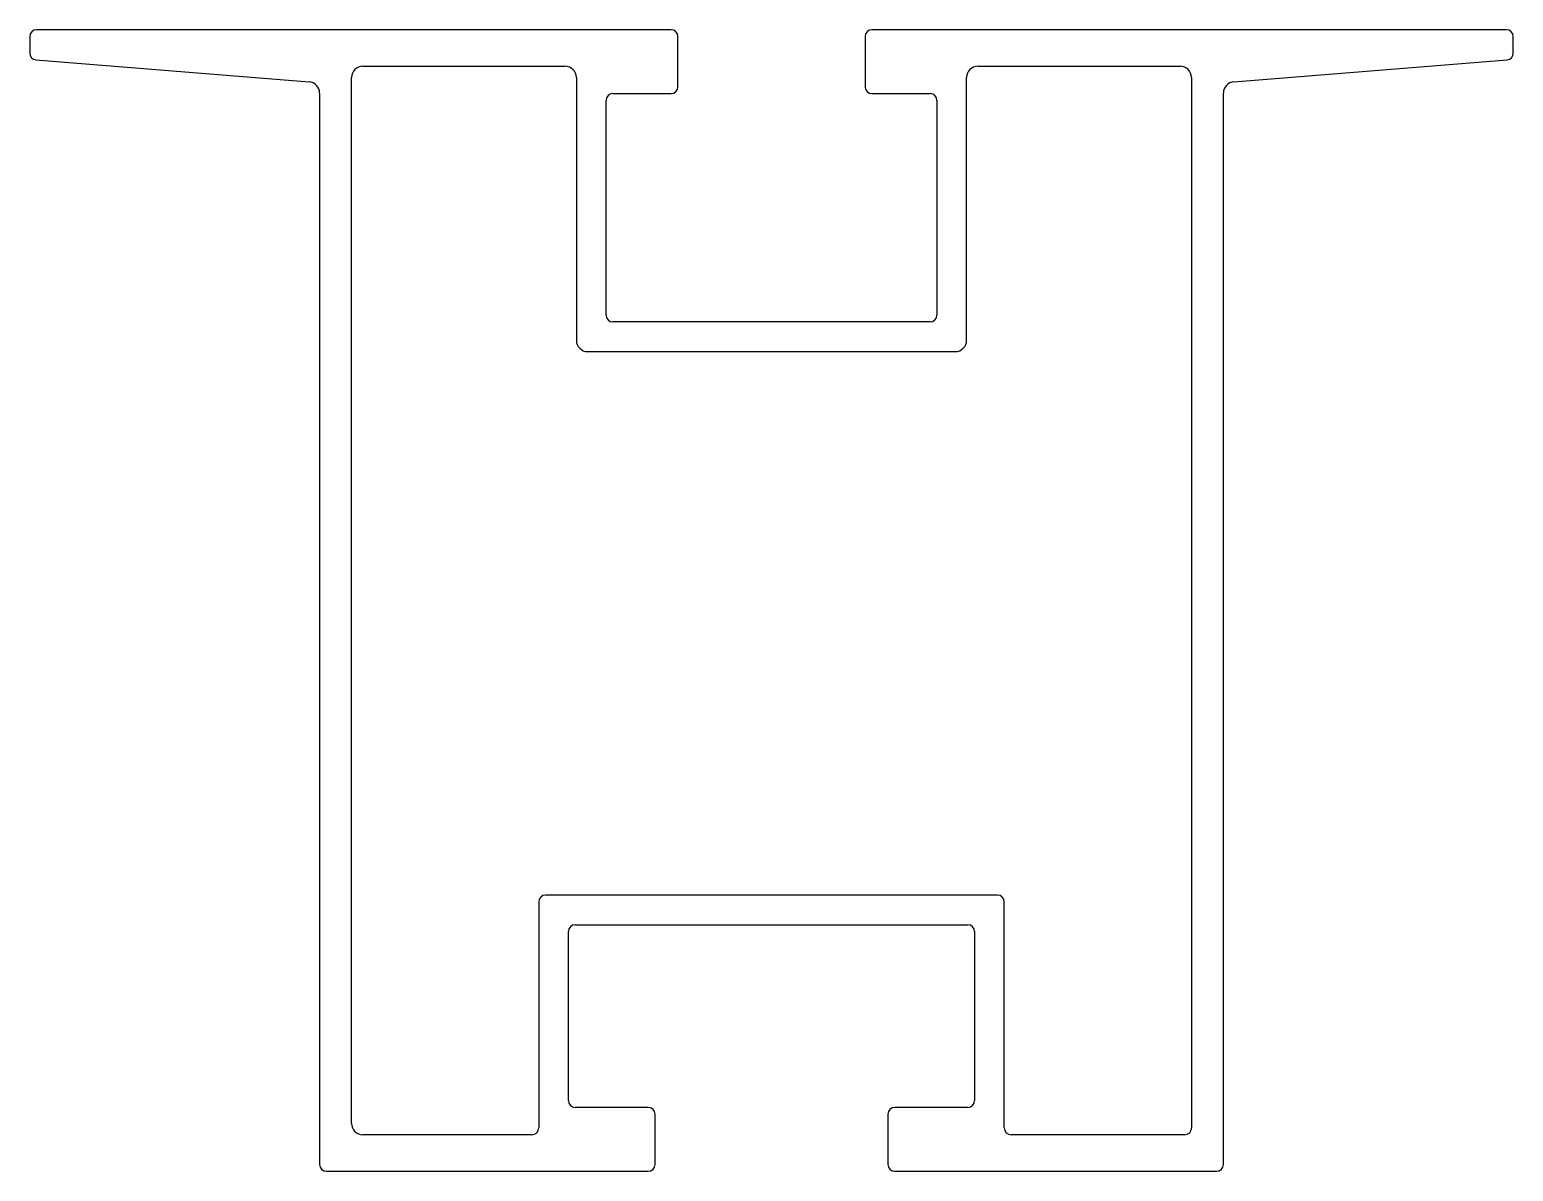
# Model space of a CAD drawing. Extents: x 1.6 to 66.6, y 2.6 to 52.6.
import ezdxf

# ---------------------------------------------------------------- set-up
doc = ezdxf.new("R2010")
doc.units = 0
doc.layers.get('0').update_dxf_attribs({"linetype": 'CONTINUOUS'})

msp = doc.modelspace()

# ---------------------------------------------------------------- linework, layer by layer
for p, q in [((1.584, 52.34), (1.584, 51.617)), ((29.684, 52.64), (1.884, 52.64)), ((29.984, 50.14), (29.984, 52.34)), ((38.184, 52.34), (38.184, 50.14)), ((66.284, 52.64), (38.484, 52.64)), ((66.584, 51.617), (66.584, 52.34)), ((1.86, 51.317), (13.824, 50.36)), ((16.184, 51.04), (25.034, 51.04)), ((43.134, 51.04), (51.984, 51.04)), ((54.344, 50.36), (66.308, 51.317)), ((15.684, 4.74), (15.684, 50.54)), ((25.534, 50.54), (25.534, 39.04)), ((42.634, 39.04), (42.634, 50.54)), ((52.484, 50.54), (52.484, 4.54)), ((14.284, 49.862), (14.284, 2.94)), ((26.834, 40.14), (26.834, 49.54)), ((27.134, 49.84), (29.684, 49.84)), ((38.484, 49.84), (41.034, 49.84)), ((41.334, 49.54), (41.334, 40.14)), ((53.884, 2.94), (53.884, 49.862)), ((41.034, 39.84), (27.134, 39.84)), ((26.034, 38.54), (42.134, 38.54)), ((23.884, 14.44), (23.884, 4.54)), ((43.984, 14.74), (24.184, 14.74)), ((44.284, 4.54), (44.284, 14.44)), ((25.184, 5.74), (25.184, 13.14)), ((25.484, 13.44), (42.684, 13.44)), ((42.984, 13.14), (42.984, 5.74)), ((28.684, 5.44), (25.484, 5.44)), ((42.684, 5.44), (39.484, 5.44)), ((28.984, 2.94), (28.984, 5.14)), ((39.184, 5.14), (39.184, 2.94)), ((23.584, 4.24), (16.184, 4.24)), ((52.184, 4.24), (44.584, 4.24)), ((14.584, 2.64), (28.684, 2.64)), ((39.484, 2.64), (53.584, 2.64))]:
    msp.add_line(p, q)
for centre, radius, start, end in [((1.884, 52.34), 0.3, 90, 180), ((29.684, 52.34), 0.3, 0, 90), ((38.484, 52.34), 0.3, 90, 180), ((66.284, 52.34), 0.3, 0, 90), ((1.884, 51.617), 0.3, 180.00001, 265.42608), ((66.284, 51.617), 0.3, 274.57392, 360), ((16.184, 50.54), 0.5, 90, 180), ((25.034, 50.54), 0.5, 0.00005, 89.99997), ((43.134, 50.54), 0.5, 90.00002, 179.99995), ((51.984, 50.54), 0.5, 0, 90), ((13.784, 49.862), 0.5, 0.00002, 85.42608), ((29.684, 50.14), 0.3, 270.00027, 360), ((38.484, 50.14), 0.3, 180, 269.99973), ((54.384, 49.862), 0.5, 94.57392, 179.99998), ((27.134, 49.54), 0.3, 90.00018, 180.00005), ((41.034, 49.54), 0.3, 359.99995, 89.99981), ((27.134, 40.14), 0.3, 180.00005, 270), ((41.034, 40.14), 0.3, 270, 359.99995), ((26.034, 39.04), 0.5, 180.00005, 270), ((42.134, 39.04), 0.5, 270, 359.99995), ((24.184, 14.44), 0.3, 90, 180), ((43.984, 14.44), 0.3, 0, 90), ((25.484, 13.14), 0.3, 90, 180), ((42.684, 13.14), 0.3, 0, 90), ((25.484, 5.74), 0.3, 180.00001, 270), ((28.684, 5.14), 0.3, 0, 90), ((39.484, 5.14), 0.3, 90, 180), ((42.684, 5.74), 0.3, 270, 360), ((16.184, 4.74), 0.5, 180, 270), ((23.584, 4.54), 0.3, 270, 360), ((44.584, 4.54), 0.3, 180.00001, 270), ((52.184, 4.54), 0.3, 269.99998, 0), ((14.584, 2.94), 0.3, 180.00001, 270.00001), ((28.684, 2.94), 0.3, 270.00001, 360), ((39.484, 2.94), 0.3, 180, 269.99999), ((53.584, 2.94), 0.3, 269.99999, 359.99998)]:
    msp.add_arc(centre, radius, start, end)

doc.saveas('drawing.dxf')
